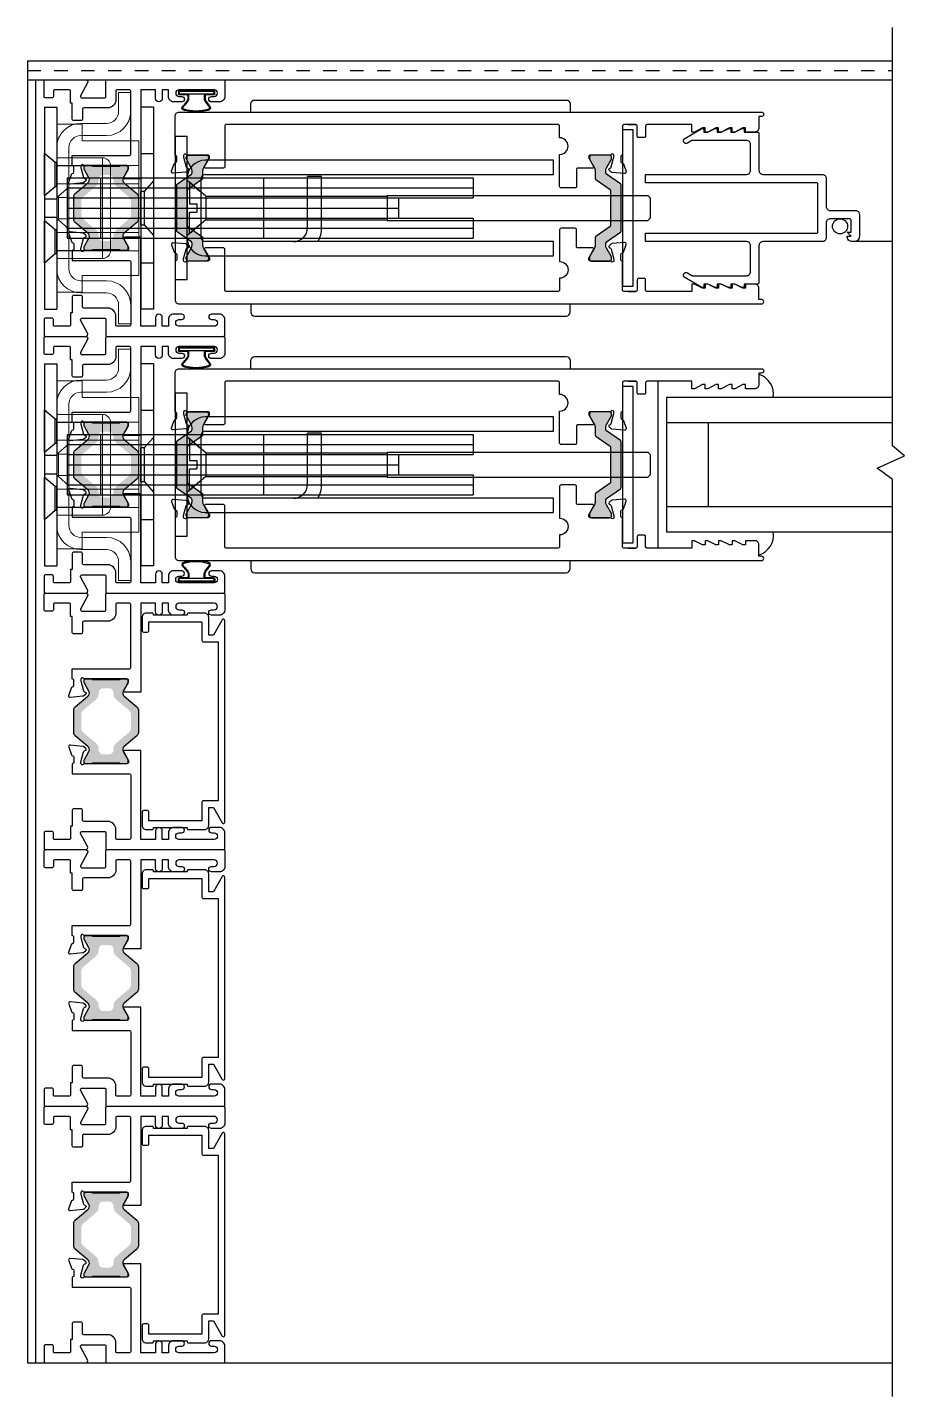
# Model space of a CAD drawing. Extents: x -178 to 41, y -68 to 28.
# Drawn here: x -7.91 to -1.39, y 9.31 to 19.49 of the extents above; entities that cross this region are included whole.
import ezdxf

# ---------------------------------------------------------------- set-up
doc = ezdxf.new("R2010")
doc.units = 0
doc.header["$LTSCALE"] = 0.25
doc.header["$MEASUREMENT"] = 0
doc.linetypes.add('HIDDEN', pattern=[0.375, 0.25, -0.125])
doc.layers.get('0').update_dxf_attribs({"linetype": 'CONTINUOUS'})
for name, color, linetype in [('BACKUP PLATE', 6, 'CONTINUOUS'), ('DIM', 7, 'CONTINUOUS'), ('ELEV_FRAME', 1, 'CONTINUOUS'), ('FRAME', 1, 'CONTINUOUS'), ('GLASS-VINYL', 7, 'CONTINUOUS'), ('Hardware', 7, 'CONTINUOUS'), ('I-STRUT', 7, 'CONTINUOUS'), ('SASH', 5, 'CONTINUOUS'), ('SEAL', 7, 'CONTINUOUS'), ('SILL-PAN', 7, 'CONTINUOUS'), ('STRIKE PLATE', 3, 'CONTINUOUS'), ('TITLE-BLOCK', 7, 'CONTINUOUS'), ('VENT', 5, 'CONTINUOUS')]:
    doc.layers.add(name, color=color, linetype=linetype)

# ---------------------------------------------------------------- blocks, each defined once
blk = doc.blocks.new('3710 Jamb Filler')
blk.add_lwpolyline([(-0.12, 0.774, 0.414214), (-0.15, 0.804), (-0.27, 0.804, 0.414214), (-0.28, 0.794), (-0.28, 0.789), (-0.53, 0.789), (-0.53, 0.794, 0.414214), (-0.54, 0.804), (-0.585, 0.804, 0.414214), (-0.615, 0.774), (-0.615, 0.674, 0.414214), (-0.605, 0.664), (-0.575, 0.664, 0.414214), (-0.565, 0.674), (-0.565, 0.739), (-0.17, 0.739), (-0.17, 0.601, 0.414214), (-0.16, 0.591), (-0.05, 0.591), (-0.05, -0.591), (-0.16, -0.591, 0.414214), (-0.17, -0.601), (-0.17, -0.739), (-0.565, -0.739), (-0.565, -0.674, 0.414214), (-0.575, -0.664), (-0.605, -0.664, 0.414214), (-0.615, -0.674), (-0.615, -0.774, 0.414214), (-0.585, -0.804), (-0.54, -0.804, 0.414214), (-0.53, -0.794), (-0.53, -0.789), (-0.28, -0.789), (-0.28, -0.794, 0.414214), (-0.27, -0.804), (-0.15, -0.804, 0.414214), (-0.12, -0.774), (-0.12, -0.641), (-0.084, -0.641), (-0.019, -0.754, 0.767327), (0, -0.749), (0, 0.749, 0.767327), (-0.019, 0.754), (-0.084, 0.641), (-0.12, 0.641)], format="xyb", close=True)
blk = doc.blocks.new('3711-JAMB')
h = blk.add_hatch(color=7)
h.dxf.hatch_style = 1
edge = h.paths.add_edge_path(flags=16)
edge.add_arc((-0.976, -0.753), 0.0472, -50.0002, 0, ccw=False)
edge.add_line((-0.945, -0.789), (-1.041, -0.87))
edge.add_arc((-1.011, -0.906), 0.0472, 129.9998, 180)
edge.add_line((-1.058, -0.906), (-1.058, -1.002))
edge.add_arc((-1.011, -1.002), 0.0472, 180, 230.0002)
edge.add_line((-1.041, -1.038), (-0.945, -1.119))
edge.add_arc((-0.976, -1.155), 0.0472, 0, 50.0002, ccw=False)
edge.add_line((-0.928, -1.155), (-0.928, -1.165))
edge.add_arc((-0.893, -1.165), 0.0355, 180.7985, 270)
edge.add_line((-0.893, -1.2), (-0.853, -1.2))
edge.add_arc((-0.853, -1.165), 0.0355, 270, 359.2015)
edge.add_line((-0.818, -1.165), (-0.818, -1.155))
edge.add_arc((-0.77, -1.155), 0.0472, 129.9998, 180, ccw=False)
edge.add_line((-0.801, -1.119), (-0.705, -1.038))
edge.add_arc((-0.735, -1.002), 0.0472, 309.9998, 360)
edge.add_line((-0.688, -1.002), (-0.688, -0.906))
edge.add_arc((-0.735, -0.906), 0.0472, 360, 410.0002)
edge.add_line((-0.705, -0.87), (-0.801, -0.789))
edge.add_arc((-0.77, -0.753), 0.0472, 180, 230.0002, ccw=False)
edge.add_line((-0.818, -0.753), (-0.818, -0.743))
edge.add_arc((-0.853, -0.743), 0.0355, 0.7985, 90)
edge.add_line((-0.853, -0.708), (-0.893, -0.708))
edge.add_arc((-0.893, -0.743), 0.0355, 90, 179.2015)
edge.add_line((-0.928, -0.743), (-0.928, -0.753))
edge = h.paths.add_edge_path()
edge.add_arc((-0.719, -0.744), 0.0302, 149.9999, 229.9998)
edge.add_line((-0.738, -0.767), (-0.644, -0.847))
edge.add_arc((-0.663, -0.87), 0.0302, 0, 49.9998, ccw=False)
edge.add_line((-0.633, -0.87), (-0.633, -1.038))
edge.add_arc((-0.663, -1.038), 0.0302, 310.0002, 360, ccw=False)
edge.add_line((-0.644, -1.061), (-0.738, -1.141))
edge.add_arc((-0.719, -1.164), 0.0302, 130.0002, 210.0001)
edge.add_line((-0.745, -1.179), (-0.712, -1.237))
edge.add_arc((-0.722, -1.243), 0.0119, 0, 30.0001, ccw=False)
edge.add_line((-0.71, -1.243), (-0.71, -1.257))
edge.add_arc((-0.722, -1.257), 0.0119, -89.931, 0.069, ccw=False)
edge.add_line((-0.722, -1.269), (-0.765, -1.269))
edge.add_arc((-0.765, -1.259), 0.00991, 216.8699, 270, ccw=False)
edge.add_line((-0.773, -1.265), (-0.973, -1.265))
edge.add_arc((-0.981, -1.259), 0.00991, 270, 323.1301, ccw=False)
edge.add_line((-0.981, -1.269), (-1.024, -1.269))
edge.add_arc((-1.024, -1.257), 0.0119, 180, 270, ccw=False)
edge.add_line((-1.036, -1.257), (-1.036, -1.243))
edge.add_arc((-1.024, -1.243), 0.0119, 149.9999, 180, ccw=False)
edge.add_line((-1.034, -1.237), (-1.001, -1.179))
edge.add_arc((-1.027, -1.164), 0.0302, 329.9999, 409.9998)
edge.add_line((-1.008, -1.141), (-1.102, -1.061))
edge.add_arc((-1.083, -1.038), 0.0302, 180, 229.9998, ccw=False)
edge.add_line((-1.113, -1.038), (-1.113, -0.87))
edge.add_arc((-1.083, -0.87), 0.0302, 130.0002, 180, ccw=False)
edge.add_line((-1.102, -0.847), (-1.008, -0.767))
edge.add_arc((-1.027, -0.744), 0.0302, 310.0002, 390.0001)
edge.add_line((-1.001, -0.729), (-1.034, -0.671))
edge.add_arc((-1.024, -0.665), 0.0119, 180, 210.0001, ccw=False)
edge.add_line((-1.036, -0.665), (-1.036, -0.651))
edge.add_arc((-1.024, -0.651), 0.0119, 90, 180, ccw=False)
edge.add_line((-1.024, -0.639), (-0.981, -0.639))
edge.add_arc((-0.981, -0.649), 0.00991, 36.8699, 90, ccw=False)
edge.add_line((-0.973, -0.643), (-0.773, -0.643))
edge.add_arc((-0.765, -0.649), 0.00991, 90, 143.1301, ccw=False)
edge.add_line((-0.765, -0.639), (-0.722, -0.639))
edge.add_arc((-0.722, -0.651), 0.0119, -0.069, 89.931, ccw=False)
edge.add_line((-0.71, -0.651), (-0.71, -0.665))
edge.add_arc((-0.722, -0.665), 0.0119, -30.0001, 0, ccw=False)
edge.add_line((-0.712, -0.671), (-0.745, -0.729))
for points in [[(-1.037, -0.21), (-1.039, -0.21, 0.414214), (-1.049, -0.22), (-1.049, -0.294, -0.414214), (-1.059, -0.304), (-1.114, -0.304, -0.414214), (-1.124, -0.294), (-1.124, -0.175), (-1.138, -0.175), (-1.138, -0.085, 0.414214), (-1.148, -0.075), (-1.255, -0.075, 0.414214), (-1.265, -0.085), (-1.265, -0.125, -0.414214), (-1.275, -0.135), (-1.323, -0.135, -0.414214), (-1.333, -0.125), (-1.333, -0.01, -0.414214), (-1.323, 0), (-1.026, 0, -0.546624), (-1.011, -0.023), (-1.062, -0.121, 0.546624), (-1.053, -0.135), (-0.885, -0.135, 0.414214), (-0.875, -0.125), (-0.875, -0.01, -0.414214), (-0.865, 0), (0, 0, -0.414214), (0.01, -0.01), (0.01, -0.125, -0.414214), (-0.03, -0.165), (-0.09, -0.165, -0.414214), (-0.11, -0.145, -0.414214), (-0.09, -0.125), (-0.07, -0.125, 0.414214), (-0.045, -0.1), (-0.045, -0.1, 0.414214), (-0.07, -0.075), (-0.331, -0.075, 0.414214), (-0.355, -0.1), (-0.355, -0.1, 0.414214), (-0.331, -0.125), (-0.31, -0.125, -0.414214), (-0.29, -0.145), (-0.29, -0.145, -0.414214), (-0.309, -0.165), (-0.37, -0.165, -0.414214), (-0.41, -0.125), (-0.41, -0.075), (-0.455, -0.075), (-0.455, -0.14, -0.414214), (-0.48, -0.165), (-0.48, -0.165, -0.414214), (-0.505, -0.141), (-0.505, -0.075), (-0.615, -0.075), (-0.615, -0.737), (-0.736, -0.737, -0.585524), (-0.742, -0.725), (-0.708, -0.665, 0.137872), (-0.706, -0.659), (-0.706, -0.651, 0.414214), (-0.718, -0.639), (-1.032, -0.639, -0.213422), (-1.04, -0.635, 0.6885), (-1.061, -0.643), (-1.061, -0.649, 0.065543), (-1.061, -0.652), (-1.04, -0.728, 0.267949), (-1.032, -0.736), (-1.028, -0.737, -0.57735), (-1.024, -0.751), (-1.038, -0.765, -0.176327), (-1.046, -0.768), (-1.139, -0.777, -0.548619), (-1.151, -0.761), (-1.131, -0.705, -0.263725), (-1.122, -0.698, 0.359508), (-1.112, -0.686), (-1.112, -0.651, 0.414214), (-1.124, -0.639), (-1.124, -0.564), (-0.7, -0.564, 0.414214), (-0.69, -0.554), (-0.69, -0.085, 0.414214), (-0.7, -0.075), (-0.79, -0.075, 0.414214), (-0.8, -0.085), (-0.8, -0.15, -0.414214), (-0.86, -0.21), (-1.039, -0.21)], [(-1.037, -1.698), (-1.039, -1.698, -0.414214), (-1.049, -1.688), (-1.049, -1.614, 0.414214), (-1.059, -1.604), (-1.114, -1.604, 0.414214), (-1.124, -1.614), (-1.124, -1.733), (-1.138, -1.733), (-1.138, -1.823, -0.414214), (-1.148, -1.833), (-1.255, -1.833, -0.414214), (-1.265, -1.823), (-1.265, -1.783, 0.414214), (-1.275, -1.773), (-1.323, -1.773, 0.414214), (-1.333, -1.783), (-1.333, -1.898, 0.414214), (-1.323, -1.908), (-1.026, -1.908, 0.546624), (-1.011, -1.885), (-1.062, -1.787, -0.546624), (-1.053, -1.773), (-0.885, -1.773, -0.414214), (-0.875, -1.783), (-0.875, -1.898, 0.414214), (-0.865, -1.908), (0, -1.908, 0.414214), (0.01, -1.898), (0.01, -1.783, 0.414214), (-0.03, -1.743), (-0.09, -1.743, 0.414214), (-0.11, -1.763, 0.414214), (-0.09, -1.783), (-0.07, -1.783, -0.414214), (-0.045, -1.808), (-0.045, -1.808, -0.414214), (-0.07, -1.833), (-0.331, -1.833, -0.414214), (-0.355, -1.808), (-0.355, -1.808, -0.414214), (-0.331, -1.783), (-0.31, -1.783, 0.414214), (-0.29, -1.763), (-0.29, -1.763, 0.414214), (-0.309, -1.743), (-0.37, -1.743, 0.414214), (-0.41, -1.783), (-0.41, -1.833), (-0.455, -1.833), (-0.455, -1.768, 0.414214), (-0.48, -1.743), (-0.48, -1.743, 0.414214), (-0.505, -1.767), (-0.505, -1.833), (-0.615, -1.833), (-0.615, -1.171), (-0.736, -1.171, 0.585524), (-0.742, -1.183), (-0.708, -1.243, -0.137872), (-0.706, -1.249), (-0.706, -1.257, -0.414214), (-0.718, -1.269), (-1.032, -1.269, 0.213422), (-1.04, -1.273, -0.6885), (-1.061, -1.265), (-1.061, -1.259, -0.065543), (-1.061, -1.256), (-1.04, -1.18, -0.267949), (-1.032, -1.172), (-1.028, -1.171, 0.57735), (-1.024, -1.157), (-1.038, -1.143, 0.176327), (-1.046, -1.14), (-1.139, -1.131, 0.548619), (-1.151, -1.147), (-1.131, -1.203, 0.263725), (-1.122, -1.21, -0.359508), (-1.112, -1.222), (-1.112, -1.257, -0.414214), (-1.124, -1.269), (-1.124, -1.344), (-0.7, -1.344, -0.414214), (-0.69, -1.354), (-0.69, -1.823, -0.414214), (-0.7, -1.833), (-0.79, -1.833, -0.414214), (-0.8, -1.823), (-0.8, -1.758, 0.414214), (-0.86, -1.698), (-1.039, -1.698)]]:
    blk.add_lwpolyline(points, format="xyb")
at = {"color": 7}
blk.add_lwpolyline([(-0.745, -0.729, 0.36397), (-0.738, -0.767), (-0.644, -0.847, -0.221694), (-0.633, -0.87), (-0.633, -1.038, -0.221694), (-0.644, -1.061), (-0.738, -1.141, 0.36397), (-0.745, -1.179), (-0.712, -1.237, -0.131653), (-0.71, -1.243), (-0.71, -1.257, -0.414214), (-0.722, -1.269), (-0.765, -1.269, -0.236068), (-0.773, -1.265), (-0.973, -1.265, -0.236068), (-0.981, -1.269), (-1.024, -1.269, -0.414214), (-1.036, -1.257), (-1.036, -1.243, -0.131653), (-1.034, -1.237), (-1.001, -1.179, 0.36397), (-1.008, -1.141), (-1.102, -1.061, -0.221694), (-1.113, -1.038), (-1.113, -0.87, -0.221694), (-1.102, -0.847), (-1.008, -0.767, 0.36397), (-1.001, -0.729), (-1.034, -0.671, -0.131653), (-1.036, -0.665), (-1.036, -0.651, -0.414214), (-1.024, -0.639), (-0.981, -0.639, -0.236068), (-0.973, -0.643), (-0.773, -0.643, -0.236068), (-0.765, -0.639), (-0.722, -0.639, -0.414214), (-0.71, -0.651), (-0.71, -0.665, -0.131653), (-0.712, -0.671)], format="xyb", close=True, dxfattribs=at)
blk = doc.blocks.new('DFADFFADF DFD')
at = {"layer": 'BACKUP PLATE'}
for p, q in [((155.219, 38.501), (155.309, 38.501)), ((155.219, 38.501), (155.219, 37.001)), ((155.309, 38.501), (155.309, 37.001)), ((155.297, 38.09), (155.219, 38.157)), ((155.219, 37.845), (155.219, 38.157)), ((155.309, 38.09), (155.297, 38.09)), ((155.297, 37.913), (155.297, 38.089)), ((155.309, 37.913), (155.309, 38.089)), ((155.219, 37.845), (155.297, 37.913)), ((155.297, 37.913), (155.309, 37.913)), ((155.309, 37.819), (155.219, 37.819)), ((155.309, 37.819), (155.219, 37.819)), ((155.219, 37.819), (155.219, 37.683)), ((155.219, 37.819), (155.219, 37.683)), ((155.309, 37.819), (155.309, 37.683)), ((155.309, 37.819), (155.309, 37.683)), ((155.219, 37.683), (155.309, 37.683)), ((155.219, 37.683), (155.309, 37.683)), ((155.297, 37.59), (155.219, 37.657)), ((155.219, 37.345), (155.219, 37.657)), ((155.309, 37.59), (155.297, 37.59)), ((155.297, 37.413), (155.297, 37.589)), ((155.309, 37.413), (155.309, 37.589)), ((155.219, 37.345), (155.297, 37.413)), ((155.297, 37.413), (155.309, 37.413)), ((155.219, 37.001), (155.309, 37.001))]:
    blk.add_line(p, q, dxfattribs=at)
blk = doc.blocks.new('FDFDF')
at = {"color": 7, "linetype": 'Continuous', "lineweight": 15}
for p, q in [((156.21, 38.376), (156.398, 38.376)), ((156.21, 38.376), (156.21, 37.126)), ((156.21, 38.126), (156.21, 38.376)), ((156.398, 38.376), (156.398, 38.251)), ((156.398, 38.251), (156.82, 38.251)), ((156.82, 38.251), (156.82, 37.251)), ((156.55, 38.126), (156.21, 38.126)), ((156.21, 38.126), (156.21, 38.066)), ((156.55, 38.066), (156.55, 38.126)), ((156.82, 38.069), (156.21, 38.069)), ((156.21, 37.933), (156.21, 38.069)), ((156.21, 37.436), (156.21, 38.066)), ((156.21, 38.066), (156.55, 38.066)), ((156.55, 38.066), (156.55, 37.436)), ((156.61, 38.066), (156.55, 38.066)), ((156.61, 38.066), (156.61, 37.436)), ((156.82, 37.933), (156.82, 38.069)), ((156.21, 37.933), (156.82, 37.933)), ((156.82, 37.569), (156.21, 37.569)), ((156.21, 37.433), (156.21, 37.569)), ((156.82, 37.433), (156.82, 37.569)), ((156.21, 37.436), (156.21, 37.376)), ((156.55, 37.436), (156.21, 37.436)), ((156.21, 37.433), (156.82, 37.433)), ((156.55, 37.376), (156.21, 37.376)), ((156.21, 37.126), (156.21, 37.376)), ((156.55, 37.376), (156.55, 37.436)), ((156.61, 37.436), (156.55, 37.436)), ((156.398, 37.251), (156.82, 37.251)), ((156.398, 37.126), (156.398, 37.251)), ((156.398, 37.126), (156.21, 37.126))]:
    blk.add_line(p, q, dxfattribs=at)
for centre, start, end in [((156.55, 38.066), 0, 90), ((156.55, 38.066), 0, 90), ((156.55, 37.436), 270, 0), ((156.55, 37.436), 270, 0)]:
    blk.add_arc(centre, 0.06, start, end, dxfattribs=at)
blk = doc.blocks.new('FDF')
at = {"color": 7, "linetype": 'Continuous', "lineweight": 15}
for p, q in [((158.353, 38.61), (158.263, 38.61)), ((158.263, 38.61), (158.263, 38.471)), ((158.353, 38.471), (158.353, 38.61)), ((157.991, 38.381), (157.983, 38.381)), ((158.173, 38.381), (157.983, 38.381)), ((157.991, 38.381), (157.991, 38.291)), ((157.991, 38.291), (157.983, 38.291)), ((157.983, 38.291), (158.173, 38.291)), ((157.803, 38.201), (157.803, 37.301)), ((157.893, 38.201), (157.893, 37.301)), ((157.893, 37.907), (157.815, 37.84)), ((157.893, 37.907), (157.815, 37.84)), ((157.893, 37.907), (157.893, 37.596)), ((157.893, 37.907), (157.893, 37.596)), ((157.815, 37.84), (157.803, 37.84)), ((157.815, 37.84), (157.803, 37.84)), ((157.803, 37.84), (157.803, 37.664)), ((157.803, 37.84), (157.803, 37.664)), ((157.893, 37.831), (157.803, 37.831)), ((157.893, 37.831), (157.803, 37.831)), ((157.803, 37.672), (157.803, 37.831)), ((157.803, 37.672), (157.803, 37.831)), ((157.815, 37.84), (157.815, 37.664)), ((157.815, 37.84), (157.815, 37.664)), ((157.893, 37.672), (157.893, 37.831)), ((157.893, 37.672), (157.893, 37.831)), ((157.803, 37.672), (157.893, 37.672)), ((157.803, 37.672), (157.893, 37.672)), ((157.803, 37.663), (157.815, 37.663)), ((157.803, 37.663), (157.815, 37.663)), ((157.815, 37.663), (157.893, 37.595)), ((157.815, 37.663), (157.893, 37.595)), ((157.983, 37.211), (157.991, 37.211)), ((158.173, 37.211), (157.983, 37.211)), ((157.991, 37.211), (157.991, 37.121)), ((157.991, 37.121), (157.983, 37.121)), ((157.983, 37.121), (158.173, 37.121)), ((158.263, 37.031), (158.263, 36.892)), ((158.353, 36.892), (158.353, 37.031)), ((158.263, 36.892), (158.353, 36.892))]:
    blk.add_line(p, q, dxfattribs=at)
for centre, radius, start, end in [((157.983, 38.201), 0.18, 90, 180), ((157.983, 38.201), 0.18, 90, 180), ((157.983, 38.201), 0.18, 90, 180), ((157.983, 38.201), 0.18, 90, 180), ((158.173, 38.471), 0.09, 270, 0), ((158.173, 38.471), 0.09, 270, 0), ((158.173, 38.471), 0.18, 270, 0), ((158.173, 38.471), 0.18, 270, 0), ((157.983, 38.201), 0.09, 90, 180), ((157.983, 38.201), 0.09, 90, 180), ((157.983, 38.201), 0.09, 90, 180), ((157.983, 38.201), 0.09, 90, 180), ((157.983, 37.301), 0.18, 180, 270), ((157.983, 37.301), 0.18, 180, 270), ((157.983, 37.301), 0.18, 180, 270), ((157.983, 37.301), 0.18, 180, 270), ((157.983, 37.301), 0.09, 180, 270), ((157.983, 37.301), 0.09, 180, 270), ((157.983, 37.301), 0.09, 180, 270), ((157.983, 37.301), 0.09, 180, 270), ((158.173, 37.031), 0.18, 0, 90), ((158.173, 37.031), 0.18, 0, 90), ((158.173, 37.031), 0.09, 0, 90), ((158.173, 37.031), 0.09, 0, 90)]:
    blk.add_arc(centre, radius, start, end, dxfattribs=at)
blk = doc.blocks.new('ERE')
at = {"layer": 'STRIKE PLATE'}
for p, q in [((162.945, 38.501), (162.945, 37.001)), ((163.039, 38.501), (162.945, 38.501)), ((163.039, 38.501), (163.039, 37.001)), ((162.945, 38.157), (162.945, 37.345)), ((162.945, 38.157), (163.039, 38.157)), ((162.971, 37.876), (162.945, 37.876)), ((162.971, 37.876), (162.945, 37.876)), ((162.945, 37.626), (162.945, 37.876)), ((162.945, 37.626), (162.945, 37.876)), ((163.039, 37.954), (162.971, 37.876)), ((163.039, 37.954), (162.971, 37.876)), ((162.971, 37.876), (162.971, 37.626)), ((162.971, 37.876), (162.971, 37.626)), ((162.945, 37.626), (162.971, 37.626)), ((162.945, 37.626), (162.971, 37.626)), ((162.971, 37.626), (163.039, 37.548)), ((162.971, 37.626), (163.039, 37.548)), ((162.945, 37.345), (163.039, 37.345)), ((163.039, 37.001), (162.945, 37.001))]:
    blk.add_line(p, q, dxfattribs=at)
blk = doc.blocks.new('JAMB-STRIKE-PLATE')
at = {"layer": 'DIM'}
for name, p in [('FDF', (-159.043, -38.706)), ('DFADFFADF DFD', (-156.549, -38.706)), ('ERE', (-163.56, -38.706)), ('FDFDF', (-157.45, -38.706))]:
    blk.add_blockref(name, p, dxfattribs=at)
at = {"layer": 'ELEV_FRAME'}
blk.add_blockref('3711-JAMB', (0, 0), dxfattribs=at)
blk = doc.blocks.new('*U50')
for points in [[(-0.135, 0.031), (-0.135, 0.013, 0.414214), (-0.128, 0.006), (0.035, 0.006)], [(-0.129, 0.028), (-0.129, 0.016, 0.414214), (-0.126, 0.012), (0.126, 0.012, 0.414214), (0.129, 0.016), (0.129, 0.028)], [(-0.07, 0.038, 0.414214), (-0.063, 0.045), (-0.063, 0.068)], [(-0.035, 0.006), (-0.035, 0), (0.035, 0), (0.041, 0.006), (0.128, 0.006, 0.414214), (0.135, 0.013), (0.135, 0.031)]]:
    blk.add_lwpolyline(points, format="xyb")
blk.add_lwpolyline([(0.041, 0.012), (0.035, 0.006), (0.035, 0.012)])
for points, knots in [([(-0.063, 0.068), (-0.067, 0.094), (-0.147, 0.149), (0, 0.171), (0.157, 0.149), (0.067, 0.094), (0.063, 0.068)], [0, 0, 0, 0, 0.0788466, 0.167942, 0.2570375, 0.335884, 0.335884, 0.335884, 0.335884]), ([(-0.057, 0.069), (-0.061, 0.094), (-0.088, 0.115), (-0.1, 0.138), (-0.099, 0.14), (0, 0.169), (0.095, 0.146), (0.102, 0.14), (0.104, 0.135), (0.1, 0.128), (0.083, 0.109), (0.072, 0.098), (0.061, 0.081), (0.058, 0.075), (0.057, 0.069)], [2.5712303, 2.5712303, 2.5712303, 2.5712303, 2.6347872, 2.6347872, 2.6774866, 2.6774866, 2.7903183, 2.8239397, 2.8239397, 2.8575611, 2.8575611, 2.8911826, 2.8911826, 2.9071143, 2.9071143, 2.9071143, 2.9071143])]:
    blk.add_open_spline(points, degree=3, knots=knots)
for points, weights, degree, knots in [([(-0.135, 0.031), (-0.135, 0.038), (-0.128, 0.038), (-0.099, 0.038), (-0.07, 0.038)], [1, 0.707106873747, 1, 1, 1], 2, [0, 0, 0, 1.570796, 1.570796, 2.570796, 2.570796, 2.570796]), ([(-0.129, 0.028), (-0.129, 0.03), (-0.128, 0.031), (-0.127, 0.032), (-0.126, 0.032), (-0.028, 0.032), (0.07, 0.032), (0.098, 0.032), (0.126, 0.032), (0.129, 0.032), (0.129, 0.028)], [1, 0.923879507465, 1, 0.923879507465, 1, 1, 1, 1, 1, 0.707106873747, 1], 2, [0, 0, 0, 0.785398, 0.785398, 1.570797, 1.570797, 2.570797, 2.570797, 3.570797, 3.570797, 5.141593, 5.141593, 5.141593]), ([(0.07, 0.038), (0.089, 0.038), (0.109, 0.038), (0.128, 0.038), (0.13, 0.038), (0.132, 0.037), (0.133, 0.036)], [1, 1, 1, 1, 0.949253004976, 0.949253004976, 1], 3, [2.90668, 2.90668, 2.90668, 2.90668, 3.90668, 3.90668, 3.90668, 4.692079, 4.692079, 4.692079, 4.692079])]:
    blk.add_rational_spline(points, weights, degree=degree, knots=knots)
for points, weights in [([(-0.07, 0.032), (-0.062, 0.032), (-0.057, 0.037), (-0.057, 0.045)], [1, 0.804737854124, 0.804737854124, 1]), ([(0.057, 0.045), (0.057, 0.042), (0.058, 0.038), (0.061, 0.036)], [1, 0.94925295377, 0.94925295377, 1]), ([(0.061, 0.036), (0.063, 0.033), (0.067, 0.032), (0.07, 0.032)], [1, 0.94925295377, 0.94925295377, 1]), ([(0.063, 0.045), (0.063, 0.041), (0.066, 0.038), (0.07, 0.038)], [1, 0.804737854124, 0.804737854124, 1]), ([(0.133, 0.036), (0.134, 0.035), (0.135, 0.033), (0.135, 0.031)], [1, 0.949253004976, 0.949253004976, 1])]:
    blk.add_rational_spline(points, weights, degree=3)
for points in [[(-0.057, 0.068), (-0.057, 0.069), (-0.057, 0.069), (-0.057, 0.069)], [(-0.057, 0.045), (-0.057, 0.053), (-0.057, 0.061), (-0.057, 0.068)], [(0.057, 0.069), (0.057, 0.069), (0.057, 0.069), (0.057, 0.068)], [(0.057, 0.068), (0.057, 0.061), (0.057, 0.053), (0.057, 0.045)], [(0.063, 0.068), (0.063, 0.06), (0.063, 0.053), (0.063, 0.045)]]:
    blk.add_open_spline(points, degree=3)
blk = doc.blocks.new('3776-Archetype_Lock_Stile')
at = {"layer": 'I-STRUT'}
h = blk.add_hatch(color=256, dxfattribs=at)
h.dxf.hatch_style = 1
h.paths.add_polyline_path([(0.079, 0.131, -0.244698), (0.082, 0.137), (0.188, 0.211, 0.244698), (0.193, 0.221), (0.193, 0.276, -0.131652), (0.199, 0.299), (0.235, 0.362, 0.131652), (0.236, 0.366), (0.236, 0.378, 0.414214), (0.22, 0.394), (0.087, 0.394, 0.414837), (0.071, 0.378), (0.071, 0.366, 0.131652), (0.072, 0.362), (0.108, 0.299, -0.131652), (0.114, 0.276), (0.114, 0.262, -0.244698), (0.109, 0.252), (0.005, 0.179, 0.244698), (0, 0.17), (0, -0.17, 0.244698), (0.005, -0.179), (0.109, -0.252, -0.103471), (0.112, -0.256, -0.13774), (0.114, -0.262), (0.114, -0.276, -0.131652), (0.108, -0.299), (0.072, -0.362, 0.131652), (0.071, -0.366), (0.071, -0.378, 0.414214), (0.087, -0.394), (0.22, -0.394, 0.414817), (0.236, -0.378), (0.236, -0.366, 0.131652), (0.235, -0.362), (0.199, -0.299, -0.131652), (0.193, -0.276), (0.193, -0.221, 0.244698), (0.188, -0.211), (0.082, -0.137, -0.244698), (0.079, -0.131)])
h = blk.add_hatch(color=256, dxfattribs=at)
h.dxf.hatch_style = 1
h.paths.add_polyline_path([(3.305, 0.17, 0.244698), (3.3, 0.179), (3.196, 0.252, -0.244698), (3.191, 0.262), (3.191, 0.276, -0.131652), (3.197, 0.299), (3.233, 0.362, 0.131652), (3.234, 0.366), (3.234, 0.378, 0.414214), (3.218, 0.394), (3.085, 0.394, 0.414833), (3.069, 0.378), (3.069, 0.366, 0.143191), (3.07, 0.361), (3.07, 0.361), (3.106, 0.299, -0.131652), (3.112, 0.276), (3.112, 0.221, 0.244698), (3.117, 0.211), (3.223, 0.137, -0.244698), (3.226, 0.131), (3.226, -0.131, -0.244698), (3.223, -0.137), (3.117, -0.211, 0.244698), (3.112, -0.221), (3.112, -0.276, -0.131652), (3.106, -0.299), (3.07, -0.361), (3.07, -0.362, 0.113585), (3.069, -0.366), (3.069, -0.378, 0.414214), (3.085, -0.394), (3.218, -0.394, 0.414849), (3.234, -0.378), (3.234, -0.366, 0.131652), (3.233, -0.362), (3.197, -0.299, -0.131652), (3.191, -0.276), (3.191, -0.262, -0.13774), (3.193, -0.256, -0.103471), (3.196, -0.252), (3.3, -0.179, 0.244698), (3.305, -0.17)])
for points in [[(3.358, 0.62), (3.415, 0.62), (3.325, 0.62, 0.414214), (3.315, 0.61), (3.315, 0.394, 0.414214), (3.303, 0.382), (3.303, 0.347, 0.359508), (3.313, 0.335, -0.263725), (3.322, 0.328), (3.342, 0.272, -0.548619), (3.33, 0.256), (3.237, 0.264, -0.176327), (3.229, 0.268), (3.215, 0.282, -0.57735), (3.219, 0.295), (3.223, 0.297, 0.267949), (3.231, 0.305), (3.252, 0.381, 0.065543), (3.252, 0.384), (3.252, 0.39, 0.6885), (3.231, 0.398, -0.213422), (3.223, 0.394), (3.077, 0.394, 0.414214), (3.065, 0.382), (3.065, 0.373, 0.137872), (3.067, 0.367), (3.1, 0.308, -0.585524), (3.093, 0.296), (2.983, 0.296, 0.414214), (2.973, 0.286), (2.973, 0.16, -0.414214), (2.963, 0.15), (2.858, 0.15, -0.414214), (2.848, 0.16), (2.848, 0.398, 1), (2.848, 0.522), (2.848, 0.61, 0.414214), (2.838, 0.62), (0.368, 0.62, 0.406968), (0.358, 0.61), (0.358, 0.307, -0.414214), (0.348, 0.297), (0.213, 0.297, -0.585524), (0.206, 0.309), (0.242, 0.368, 0.137872), (0.244, 0.374), (0.244, 0.382, 0.414214), (0.232, 0.394), (0.08, 0.394, -0.213422), (0.071, 0.398, 0.6885), (0.051, 0.39), (0.051, 0.381, 0.065543), (0.051, 0.378), (0.07, 0.306, 0.267949), (0.079, 0.298), (0.083, 0.297, -0.57735), (0.087, 0.284), (0.072, 0.27, -0.176327), (0.065, 0.266), (-0.026, 0.258, -0.548619), (-0.038, 0.274), (-0.038, 0.274), (-0.018, 0.329, -0.263725), (-0.01, 0.336, 0.359508), (0, 0.348), (0, 0.382, 0.414214), (-0.012, 0.394), (-0.012, 0.682, -0.414214), (0.019, 0.713), (4.35, 0.713, -1), (4.35, 0.681), (4.33, 0.681), (4.33, 0.596, -0.414214), (4.299, 0.565), (4.23, 0.565), (4.23, 0.595), (4.21, 0.595), (4.15, 0.565), (4.13, 0.565), (4.13, 0.595), (4.11, 0.595), (4.05, 0.565), (4.03, 0.565), (4.03, 0.595), (4.01, 0.595), (3.95, 0.565), (3.93, 0.565), (3.93, 0.595), (3.91, 0.595), (3.85, 0.565), (3.83, 0.565), (3.83, 0.62), (3.497, 0.62, 0.414214), (3.487, 0.61), (3.487, 0.533, -0.414214), (3.477, 0.523), (3.435, 0.523, -0.414214), (3.425, 0.533), (3.425, 0.61, 0.414214), (3.415, 0.62)], [(3.358, -0.62), (3.415, -0.62), (3.325, -0.62, -0.414214), (3.315, -0.61), (3.315, -0.394, -0.414214), (3.303, -0.382), (3.303, -0.347, -0.359508), (3.313, -0.335, 0.263725), (3.322, -0.328), (3.342, -0.272, 0.548619), (3.33, -0.256), (3.237, -0.264, 0.176327), (3.229, -0.268), (3.215, -0.282, 0.57735), (3.219, -0.295), (3.223, -0.297, -0.267949), (3.231, -0.305), (3.252, -0.381, -0.065543), (3.252, -0.384), (3.252, -0.39, -0.6885), (3.231, -0.398, 0.213422), (3.223, -0.394), (3.077, -0.394, -0.414214), (3.065, -0.382), (3.065, -0.373, -0.137872), (3.067, -0.367), (3.1, -0.308, 0.585524), (3.093, -0.296), (2.983, -0.296, -0.414214), (2.973, -0.286), (2.973, -0.161, 0.414214), (2.963, -0.151), (2.858, -0.151, 0.414214), (2.848, -0.161), (2.848, -0.398, -1), (2.848, -0.522), (2.848, -0.61, -0.414214), (2.838, -0.62), (0.368, -0.62, -0.406968), (0.358, -0.61), (0.358, -0.307, 0.414214), (0.348, -0.297), (0.213, -0.297, 0.585524), (0.206, -0.309), (0.242, -0.368, -0.137872), (0.244, -0.374), (0.244, -0.382, -0.414214), (0.232, -0.394), (0.08, -0.394, 0.213422), (0.071, -0.398, -0.6885), (0.051, -0.39), (0.051, -0.381, -0.065543), (0.051, -0.378), (0.07, -0.306, -0.267949), (0.079, -0.298), (0.083, -0.297, 0.57735), (0.087, -0.284), (0.072, -0.27, 0.176327), (0.065, -0.266), (-0.026, -0.258, 0.548619), (-0.038, -0.274), (-0.038, -0.274), (-0.018, -0.329, 0.263725), (-0.01, -0.336, -0.359508), (0, -0.348), (0, -0.382, -0.414214), (-0.012, -0.394), (-0.012, -0.682, 0.414214), (0.019, -0.713), (4.35, -0.713, 1), (4.35, -0.681), (4.33, -0.681), (4.33, -0.596, 0.414214), (4.299, -0.565), (4.23, -0.565), (4.23, -0.595), (4.21, -0.595), (4.15, -0.565), (4.13, -0.565), (4.13, -0.595), (4.11, -0.595), (4.05, -0.565), (4.03, -0.565), (4.03, -0.595), (4.01, -0.595), (3.95, -0.565), (3.93, -0.565), (3.93, -0.595), (3.91, -0.595), (3.85, -0.565), (3.83, -0.565), (3.83, -0.62), (3.497, -0.62, -0.414214), (3.487, -0.61), (3.487, -0.533, 0.414214), (3.477, -0.523), (3.435, -0.523, 0.414214), (3.425, -0.533), (3.425, -0.61, -0.414214), (3.415, -0.62)]]:
    blk.add_lwpolyline(points, format="xyb")
for points in [[(0.079, 0.131), (0.079, -0.131, 0.244698), (0.082, -0.137), (0.188, -0.211, -0.244698), (0.193, -0.221), (0.193, -0.276, 0.131652), (0.199, -0.299), (0.235, -0.362, -0.131652), (0.236, -0.366), (0.236, -0.378, -0.414214), (0.22, -0.394), (0.087, -0.394, -0.414214), (0.071, -0.378), (0.071, -0.366, -0.131652), (0.072, -0.362), (0.108, -0.299, 0.131652), (0.114, -0.276), (0.114, -0.262, 0.13774), (0.112, -0.256, 0.103471), (0.109, -0.252), (0.005, -0.179, -0.244698), (0, -0.17), (0, 0.17, -0.244698), (0.005, 0.179), (0.109, 0.252, 0.244698), (0.114, 0.262), (0.114, 0.276, 0.131652), (0.108, 0.299), (0.072, 0.362, -0.131652), (0.071, 0.366), (0.071, 0.378, -0.414214), (0.087, 0.394), (0.22, 0.394, -0.414214), (0.236, 0.378), (0.236, 0.366, -0.131652), (0.235, 0.362), (0.199, 0.299, 0.131652), (0.193, 0.276), (0.193, 0.221, -0.244698), (0.188, 0.211), (0.082, 0.137, 0.244698)], [(3.226, 0.131), (3.226, -0.131, -0.244698), (3.223, -0.137), (3.117, -0.211, 0.244698), (3.112, -0.221), (3.112, -0.276, -0.131652), (3.106, -0.299), (3.07, -0.362, 0.131652), (3.069, -0.366), (3.069, -0.378, 0.414214), (3.085, -0.394), (3.218, -0.394, 0.414214), (3.234, -0.378), (3.234, -0.366, 0.131652), (3.233, -0.362), (3.197, -0.299, -0.131652), (3.191, -0.276), (3.191, -0.262, -0.13774), (3.193, -0.256, -0.103471), (3.196, -0.252), (3.3, -0.179, 0.244698), (3.305, -0.17), (3.305, 0.17, 0.244698), (3.3, 0.179), (3.196, 0.252, -0.244698), (3.191, 0.262), (3.191, 0.276, -0.131652), (3.197, 0.299), (3.233, 0.362, 0.131652), (3.234, 0.366), (3.234, 0.378, 0.414214), (3.218, 0.394), (3.085, 0.394, 0.414214), (3.069, 0.378), (3.069, 0.366, 0.131652), (3.07, 0.362), (3.106, 0.299, -0.131652), (3.112, 0.276), (3.112, 0.221, 0.244698), (3.117, 0.211), (3.223, 0.137, -0.244698)]]:
    blk.add_lwpolyline(points, format="xyb", close=True, dxfattribs=at)
blk = doc.blocks.new('Flush_Pull_Archetype')
at = {"layer": 'Hardware'}
for p, q in [((-2.926, 0.773), (-2.926, 0.713)), ((-0.581, 0.803), (-2.896, 0.803)), ((-0.551, 0.713), (-0.551, 0.773))]:
    blk.add_line(p, q, dxfattribs=at)
for centre, start, end in [((-2.896, 0.773), 90, 180), ((-0.581, 0.773), 0, 90)]:
    blk.add_arc(centre, 0.03, start, end, dxfattribs=at)
blk = doc.blocks.new('Flush_Pulls_Archetype')
at = {"layer": 'Hardware'}
blk.add_blockref('Flush_Pull_Archetype', (0, 0), dxfattribs=at)
at = {"layer": 'Hardware', "xscale": -1, "rotation": 180}
blk.add_blockref('Flush_Pull_Archetype', (0, 0), dxfattribs=at)
blk = doc.blocks.new('Archetype_Latch_Thermal')
at = {"layer": 'Hardware'}
for p, q in [((2.803, 0.355), (0.213, 0.355)), ((2.803, 0.25), (2.803, 0.355)), ((-0.815, 0.225), (2.204, 0.225)), ((-0.815, 0.225), (-0.815, -0.225)), ((-0.565, -0.225), (-0.565, 0.225)), ((0.183, -0.22), (0.183, 0.22)), ((0.213, 0.25), (2.803, 0.25)), ((0.647, -0.225), (0.647, 0.225)), ((1.078, 0.235), (0.973, 0.235)), ((0.973, -0.145), (0.973, 0.235)), ((1.078, -0.145), (1.078, 0.235)), ((2.204, 0.225), (2.204, 0.075)), ((-0.815, 0.15), (2.204, 0.15)), ((0.096, 0.193), (0.096, 0.03)), ((0.217, 0.089), (0.096, 0.193)), ((-0.815, 0.075), (2.204, 0.075)), ((-0.815, 0), (1.652, 0)), ((0.096, 0.03), (0.149, 0.03)), ((0.149, 0.03), (0.149, -0.03)), ((0.217, 0.089), (1.565, 0.089)), ((0.217, 0.089), (0.217, -0.089)), ((1.565, 0.093), (3.503, 0.093)), ((1.565, 0.093), (1.565, -0.093)), ((1.652, -0.075), (1.652, 0.075)), ((3.503, 0.093), (3.521, 0.075)), ((3.521, 0.075), (3.521, -0.075)), ((-0.815, -0.075), (2.204, -0.075)), ((0.096, -0.192), (0.096, -0.03)), ((0.096, -0.03), (0.149, -0.03)), ((0.217, -0.089), (0.096, -0.192)), ((0.217, -0.089), (1.565, -0.089)), ((1.565, -0.093), (3.503, -0.093)), ((2.204, -0.075), (2.204, -0.225)), ((3.503, -0.093), (3.521, -0.075)), ((-0.815, -0.15), (2.204, -0.15)), ((-0.815, -0.225), (2.204, -0.225)), ((2.803, -0.25), (0.213, -0.25)), ((2.803, -0.355), (2.803, -0.25)), ((0.213, -0.355), (2.803, -0.355))]:
    blk.add_line(p, q, dxfattribs=at)
at = {"layer": 'Hardware', "ltscale": 0.5}
for p, q in [((0.078, 0.206), (0.171, 0.125)), ((0.171, -0.125), (0.078, -0.205))]:
    blk.add_line(p, q, dxfattribs=at)
at = {"layer": 'Hardware', "ltscale": 0.3}
blk.add_line((0.217, 0), (0.852, 0), dxfattribs=at)
at = {"layer": 'Hardware'}
for points in [[(0.078, 0.531), (-0.012, 0.531), (-0.012, -0.531), (0.078, -0.531)], [(3.315, -0.58), (3.395, -0.58), (3.395, 0.58), (3.315, 0.58)]]:
    blk.add_lwpolyline(points, close=True, dxfattribs=at)
for centre, radius, start, end in [((0.213, 0.22), 0.135, 90, 180), ((0.213, 0.22), 0.03, 90, 180), ((0.868, -0.145), 0.105, 270, 360), ((0.868, -0.145), 0.21, 330, 360), ((0.213, -0.22), 0.135, 180, 270), ((0.213, -0.22), 0.03, 180, 270)]:
    blk.add_arc(centre, radius, start, end, dxfattribs=at)
blk = doc.blocks.new('Thermal_Archetype_Lock_Stile_wHardware')
for name in ['3776-Archetype_Lock_Stile', 'Archetype_Latch_Thermal']:
    blk.add_blockref(name, (0.285, 0))
at = {"xscale": -1}
blk.add_blockref('Flush_Pulls_Archetype', (0.285, 0), dxfattribs=at)
blk = doc.blocks.new('3766 SCREEN ADAPTER')
blk.add_line((0.25, 1.836), (0.25, 1.544))
blk.add_lwpolyline([(0.21, 1.528), (0.18, 1.498), (0.18, 1.528), (0.09, 1.528, 0.414214), (0.08, 1.518), (0.08, 1.373, 0.414214), (0.11, 1.343), (0.22, 1.343, -0.414214), (0.25, 1.313), (0.25, 0.873, 0.414214), (0.28, 0.843), (0.555, 0.843, -0.414214), (0.565, 0.833), (0.565, 0.733), (0.59, 0.733), (0.59, 0.718), (0.565, 0.663), (0.565, 0.633), (0.59, 0.633), (0.59, 0.618), (0.565, 0.563), (0.565, 0.533), (0.59, 0.533), (0.59, 0.518), (0.565, 0.463), (0.565, 0.433), (0.59, 0.433), (0.59, 0.418), (0.517, 0.291, -1), (0.482, 0.311), (0.502, 0.345, 0.131652), (0.503, 0.35), (0.503, 0.75, 0.414214), (0.472, 0.781), (0.28, 0.781, 0.414214), (0.25, 0.751), (0.25, 0), (0.188, 0), (0.188, 1.271, 0.414214), (0.178, 1.281), (-0.178, 1.281, 0.414214), (-0.188, 1.271), (-0.188, 0), (-0.25, 0), (-0.25, 0.751, 0.414214), (-0.28, 0.781), (-0.472, 0.781, 0.414214), (-0.503, 0.75), (-0.503, 0.35, 0.131652), (-0.502, 0.345), (-0.482, 0.311, -1), (-0.517, 0.291), (-0.59, 0.418), (-0.59, 0.433), (-0.565, 0.433), (-0.565, 0.463), (-0.59, 0.518), (-0.59, 0.533), (-0.565, 0.533), (-0.565, 0.563), (-0.59, 0.618), (-0.59, 0.633), (-0.565, 0.633), (-0.565, 0.663), (-0.59, 0.718), (-0.59, 0.733), (-0.565, 0.733), (-0.565, 0.833, -0.414214), (-0.555, 0.843), (-0.28, 0.843, 0.414214), (-0.25, 0.873), (-0.25, 1.313, -0.414214), (-0.22, 1.343), (-0.012, 1.343, 0.414214), (0.018, 1.373), (0.018, 1.56, -0.414214), (0.048, 1.59), (0.21, 1.59, -0.414214), (0.25, 1.55), (0.25, 1.538, -0.414214), (0.21, 1.498)], format="xyb", close=True)
blk.add_circle((0.136, 1.446), 0.0563)

msp = doc.modelspace()

# ---------------------------------------------------------------- linework, layer by layer
at = {"color": 7}
for p, q in [((-1.479, 16.55), (-3.16, 16.55)), ((-2.848, 15.925), (-2.848, 16.55)), ((-1.479, 15.925), (-3.16, 15.925))]:
    msp.add_line(p, q, dxfattribs=at)
msp.add_lwpolyline([(-1.479, 16.738), (-3.16, 16.738), (-3.16, 16.238), (-3.16, 15.738), (-1.479, 15.738)], dxfattribs=at)
at = {"layer": 'GLASS-VINYL', "color": 7}
msp.add_line((-3.225, 16.858), (-3.225, 15.618), dxfattribs=at)
at = {"layer": 'GLASS-VINYL'}
msp.add_lwpolyline([(-1.479, 9.31), (-1.479, 16.127), (-1.594, 16.212), (-1.39, 16.303), (-1.479, 16.377), (-1.479, 19.489)], dxfattribs=at)
at = {"layer": 'GLASS-VINYL', "color": 7}
for centre, start, end in [((-2.518, 16.762), 350.7597, 72.6458), ((-2.518, 15.713), 287.3542, 9.2403)]:
    msp.add_arc(centre, 0.153, start, end, dxfattribs=at)
at = {"layer": 'SILL-PAN'}
for p, q in [((-7.913, 19.239), (-1.479, 19.239)), ((-7.913, 19.239), (-7.913, 9.56)), ((-7.913, 19.1), (-1.479, 19.1)), ((-7.851, 9.56), (-7.851, 19.1)), ((-7.913, 9.56), (-1.479, 9.56))]:
    msp.add_line(p, q, dxfattribs=at)
at = {"layer": 'SILL-PAN', "linetype": 'HIDDEN'}
msp.add_line((-7.913, 19.169), (-1.479, 19.169), dxfattribs=at)

# ---------------------------------------------------------------- block references
at = {"layer": 'FRAME'}
for name, p in [('3711-JAMB', (-6.455, 15.284)), ('3710 Jamb Filler', (-6.445, 14.33)), ('3711-JAMB', (-6.455, 13.376)), ('3710 Jamb Filler', (-6.445, 12.422)), ('3711-JAMB', (-6.455, 11.468)), ('3710 Jamb Filler', (-6.445, 10.514))]:
    msp.add_blockref(name, p, dxfattribs=at)
at = {"layer": 'SASH', "rotation": 270}
msp.add_blockref('3766 SCREEN ADAPTER', (-3.316, 18.146), dxfattribs=at)
at = {"layer": 'SEAL', "rotation": 180}
for p in [(-6.655, 19.025), (-6.655, 17.117)]:
    msp.add_blockref('*U50', p, dxfattribs=at)
at = {"layer": 'SEAL', "xscale": -1}
msp.add_blockref('*U50', (-6.655, 15.359), dxfattribs=at)
at = {"layer": 'TITLE-BLOCK'}
for p in [(-6.455, 19.1), (-6.455, 17.192)]:
    msp.add_blockref('JAMB-STRIKE-PLATE', p, dxfattribs=at)
at = {"layer": 'VENT'}
for p in [(-7.088, 18.146), (-7.088, 16.238)]:
    msp.add_blockref('Thermal_Archetype_Lock_Stile_wHardware', p, dxfattribs=at)

doc.saveas('drawing.dxf')
